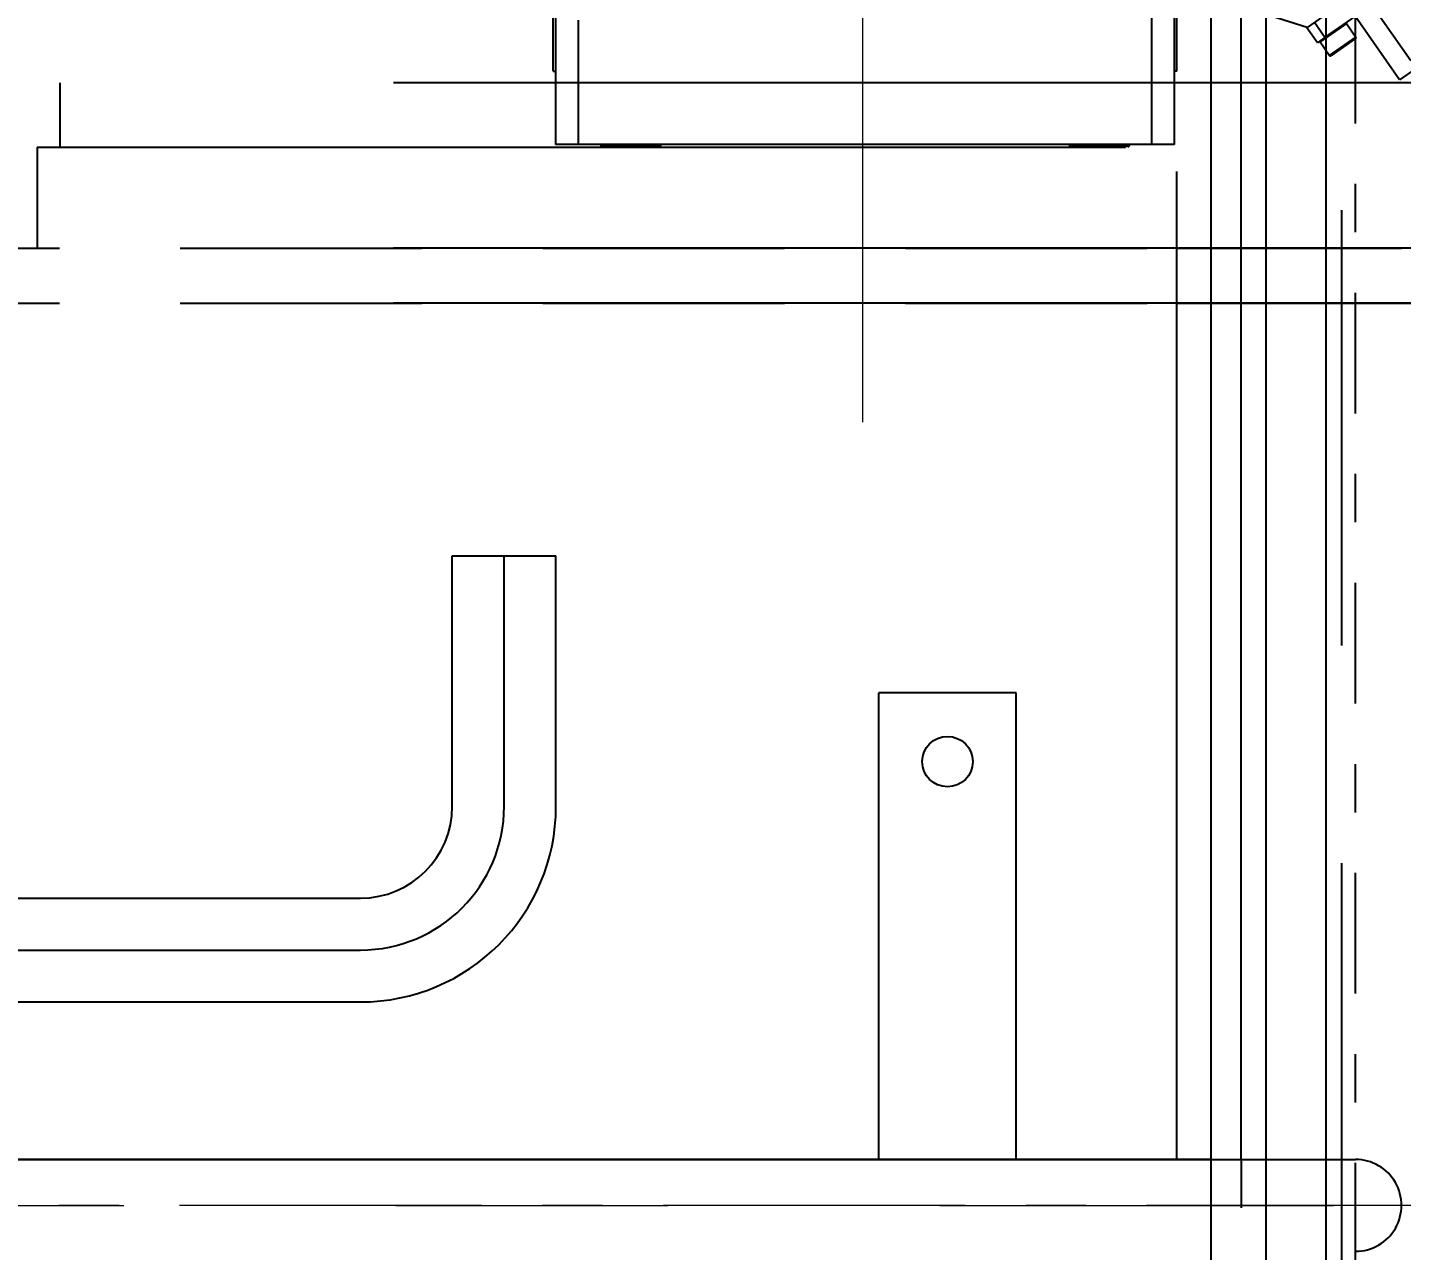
# Model space of a CAD drawing. Header units: millimetres. Extents: x -4 to 3776, y -4 to 4079.
# Drawn here: x 462.744 to 465.586, y 538.488 to 541.018 of the extents above; entities that cross this region are included whole.
import ezdxf
from ezdxf import colors
from ezdxf.entities.mleader import LeaderData, LeaderLine
from ezdxf.math import Vec2, Vec3

# ---------------------------------------------------------------- set-up
doc = ezdxf.new("R2010")
doc.units = ezdxf.units.MM
for name, pattern in [('CENTER', [2, 1.25, -0.25, 0.25, -0.25]), ('DASHDOT', [1, 0.5, -0.25, 0, -0.25]), ('DASHED', [0.75, 0.5, -0.25])]:
    doc.linetypes.add(name, pattern=pattern)
for name, color, linetype in [('1轮廓实线层', 7, 'Continuous'), ('4虚线层', 6, 'DASHED'), ('BK_kedu', 255, 'Continuous'), ('CENTER', 1, 'DASHDOT')]:
    doc.layers.add(name, color=color, linetype=linetype)
doc.layers.add('3中心线层', color=2, linetype='CENTER', lineweight=13)
doc.styles.get("Standard").update_dxf_attribs({"font": 'arial.ttf'})

# ---------------------------------------------------------------- blocks, each defined once
blk = doc.blocks.new('fds')
at = {"color": 3}
for p, q in [((-1185.90603, -188.1075), (-1185.90603, -185.73064)), ((-1185.88074, -188.1075), (-1185.88074, -185.73064)), ((-1185.85335, -185.81914), (-1185.85335, -187.05393))]:
    blk.add_line(p, q, dxfattribs=at)
at = {"color": 3, "linetype": 'Continuous'}
blk.add_line((-1185.90603, -186.426), (-1187.93521, -186.426), dxfattribs=at)
at = {"layer": '3中心线层', "color": 3}
blk.add_line((-1186.06617, -186.08711), (-1186.06617, -184.71684), dxfattribs=at)
at = {"layer": '3中心线层', "color": 3, "ltscale": 0.5}
blk.add_line((-1188.03065, -186.44707), (-1185.84989, -186.44707), dxfattribs=at)
at = {"layer": '4虚线层', "color": 3, "ltscale": 0.4}
blk.add_line((-1185.84597, -187.08975), (-1185.84597, -185.78332), dxfattribs=at)
at = {"layer": '4虚线层', "color": 3}
for p, q in [((-1186.43492, -185.96078), (-1186.43492, -185.93128)), ((-1185.78171, -185.93128), (-1186.43492, -185.93128)), ((-1186.44546, -185.96078), (-1185.69742, -185.96078)), ((-1186.44546, -185.96078), (-1186.44546, -186.00713)), ((-1185.78171, -186.00713), (-1187.90571, -186.00713)), ((-1185.78171, -186.03242), (-1187.90571, -186.03242))]:
    blk.add_line(p, q, dxfattribs=at)
blk = doc.blocks.new('A$C7A7A5333')
at = {"color": 3, "linetype": 'Continuous'}
for p, q in [((322.63, 42.63), (322.63, 97.3)), ((333.94, 42.63), (333.94, 97.3)), ((345.25, 42.63), (345.25, 97.3)), ((42.63, 22.63), (302.63, 22.63)), ((42.63, 11.31), (302.63, 11.31)), ((42.63, 0), (302.63, 0))]:
    blk.add_line(p, q, dxfattribs=at)
at = {"color": 3}
blk.add_line((322.63, 97.3), (345.25, 97.3), dxfattribs=at)
at = {"color": 3, "linetype": 'Continuous'}
for major_axis, start_param, end_param in [((-42.63, 0), 1.570824, 3.14162), ((31.31, 0), 4.712355, 6.283151), ((-20, 0), 1.570818, 3.141614)]:
    blk.add_ellipse((302.63, 42.63), major_axis=major_axis, ratio=1, start_param=start_param, end_param=end_param, dxfattribs=at)
blk = doc.blocks.new('A$C3E376056')
at = {"color": 3}
for p, q in [((123.41, 16.5), (123.41, 105.1)), ((291.71, 23.81), (323, 45.72)), ((287.82, 25.97), (268.19, 32.25)), ((296.87, 32.31), (287.82, 25.97)), ((310.41, 18.72), (301.86, 30.92)), ((123.91, 28.1), (123.91, 0.5)), ((258.91, 0.5), (258.91, 28.1)), ((259.41, 16.5), (259.41, 28.1)), ((308, 14.59), (298.31, 28.43)), ((328.48, 28.93), (308, 14.59)), ((287.78, 25.95), (287.82, 25.97)), ((290.08, 22.67), (287.78, 25.95)), ((296.4, 26.85), (298.46, 23.9)), ((291.71, 23.81), (290.08, 22.67)), ((290.66, 22.84), (292.73, 19.89)), ((298.41, 23.62), (293.01, 19.84)), ((123.41, 16.5), (123.91, 16.5)), ((259.41, 16.5), (258.91, 16.5)), ((253.91, 0.5), (123.91, 0.5)), ((133.81, 0.5), (133.81, 0.2)), ((146.81, 0.5), (146.81, 0.2)), ((236.01, 0.5), (236.01, 0.2)), ((249.01, 0.5), (249.01, 0.2)), ((258.91, 0.5), (253.91, 0.5)), ((146.61, 0), (134.01, 0)), ((248.81, 0), (236.21, 0))]:
    blk.add_line(p, q, dxfattribs=at)
for p, q in [((123.41, 16.5), (123.41, 28.1)), ((128.91, 0.5), (128.91, 27.6)), ((253.91, 28.1), (253.91, 0.5)), ((291.71, 23.81), (289.42, 27.09)), ((296.4, 26.85), (290.66, 22.84)), ((292.73, 19.89), (298.46, 23.9)), ((133.81, 0.2), (146.81, 0.2)), ((236.01, 0.2), (249.01, 0.2))]:
    blk.add_line(p, q, dxfattribs=at).dxf.unprotected_set("ltscale", 0)
for centre, start, end in [((290.83, 22.95), 125, 215), ((298.3, 23.79), 305, 35), ((292.89, 20), 215, 305), ((134.01, 0.2), 180, 270), ((146.61, 0.2), 270, 0), ((236.21, 0.2), 180, 270), ((248.81, 0.2), 270, 0)]:
    blk.add_arc(centre, 0.2, start, end, dxfattribs=at)

msp = doc.modelspace()

# ---------------------------------------------------------------- linework, layer by layer
at = {"color": 3}
for p, q in [((465.2537, 538.676), (465.2537, 541.3698)), ((465.1209, 538.676), (465.1209, 540.7196)), ((465.1209, 540.5615), (465.2537, 540.5615)), ((465.1209, 540.4477), (465.2537, 540.4477)), ((464.7889, 539.6414), (464.5044, 539.6414))]:
    msp.add_line(p, q, dxfattribs=at)
at = {"color": 3, "linetype": 'Continuous'}
for p, q in [((456.1192, 538.676), (465.2537, 538.676)), ((465.2537, 538.676), (465.4908, 538.676))]:
    msp.add_line(p, q, dxfattribs=at)
at = {"color": 3}
msp.add_circle((464.6466, 539.4992), 0.0522, dxfattribs=at)
at = {"color": 3, "linetype": 'Continuous'}
msp.add_arc((465.4908, 538.5811), 0.0949, 269.9985, 90, dxfattribs=at)
at = {"layer": '1轮廓实线层', "color": 3}
for p, q in [((464.5044, 538.676), (464.5044, 539.6414)), ((464.7889, 538.676), (464.7889, 539.6414))]:
    msp.add_line(p, q, dxfattribs=at)
at = {"layer": '3中心线层', "color": 3, "ltscale": 0.5}
msp.add_line((465.6833, 538.5811), (455.8665, 538.5811), dxfattribs=at)
at = {"layer": '4虚线层', "color": 3}
for p, q in [((455.5596, 540.5615), (465.1209, 540.5615)), ((465.2537, 540.5615), (465.5857, 540.5615)), ((455.5596, 540.4477), (465.1209, 540.4477)), ((465.2537, 540.4477), (465.6616, 540.4477))]:
    msp.add_line(p, q, dxfattribs=at)
at = {"layer": '4虚线层', "color": 3, "ltscale": 0.2}
msp.add_line((465.2537, 538.676), (465.2537, 538.4862), dxfattribs=at)
at = {"layer": 'CENTER', "color": 3, "ltscale": 0.5}
msp.add_line((465.4908, 535.4192), (465.4908, 541.9146), dxfattribs=at)

# ---------------------------------------------------------------- block references
at = {"color": 6, "xscale": 4.501575, "yscale": 4.501575, "zscale": 4.501575}
msp.add_blockref('fds', (5803.637, 1377.8866), dxfattribs=at)
at = {"color": 3, "lineweight": -3, "xscale": 0.009485461606499775, "yscale": 0.009485461606499775, "zscale": 0.009485461606499775}
msp.add_blockref('A$C3E376056', (462.6603, 540.7713), dxfattribs=at)
at = {"color": 3, "lineweight": 25, "xscale": 0.009485461606499775, "yscale": 0.009485461606499775, "zscale": 0.009485461606499775}
msp.add_blockref('A$C7A7A5333', (460.5619, 539.002), dxfattribs=at)

# ---------------------------------------------------------------- leaders
at = {"layer": 'BK_kedu'}
ml = msp.add_multileader_mtext('Standard', dxfattribs=at)
ml.set_content('', color=256)
ml.set_leader_properties()
ml.build(insert=Vec2(0, 0))
ml.multileader.update_dxf_attribs({"text_right_attachment_type": 6, "dogleg_length": 0.36, "arrow_head_size": 0.18})
ctx = ml.context
ctx.base_point, ctx.char_height, ctx.arrow_head_size, ctx.landing_gap_size, ctx.plane_origin = Vec3(3775.9986, 4079.3284), 0.18, 0.18, 0.09, Vec3(3774.6386, 4079.3284)
ctx.right_attachment = 6
notes = []
notes.append((ctx, [(0, (0, 0, 0), (0, 0), (1, 0), 1, [])]))
ctx.mtext.insert, ctx.mtext.flow_direction = Vec3(3776.0886, 4079.4184), 5
for ctx, leaders in notes:
    for number, flags, end, landing, length, lines in leaders:
        leader = LeaderData()
        leader.index, (leader.has_last_leader_line, leader.has_dogleg_vector, leader.attachment_direction) = number, flags
        leader.last_leader_point, leader.dogleg_vector, leader.dogleg_length = Vec3(end), Vec3(landing), length
        for number, points, colour, breaks in lines:
            line = LeaderLine()
            line.index, line.vertices, line.color, line.breaks = number, Vec3.list(points), colors.encode_raw_color(colour), breaks
            leader.lines.append(line)
        ctx.leaders.append(leader)

doc.saveas('drawing.dxf')
